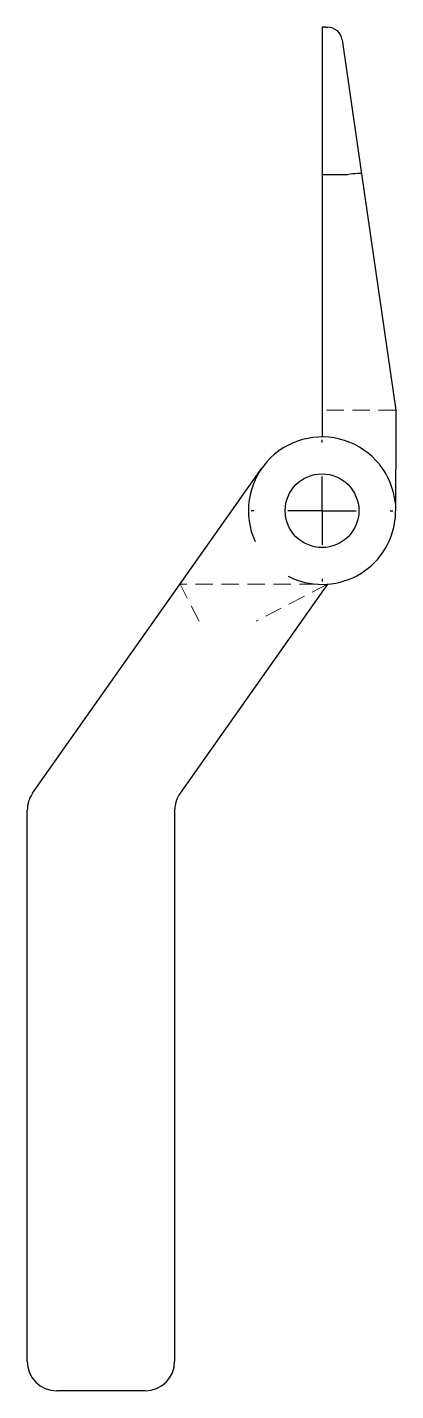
# Model space of a CAD drawing. Header units: millimetres. Extents: x 76 to 237, y 7 to 172.
# Drawn here: x 209.5 to 236.5, y 7 to 107 of the extents above.
import ezdxf

# ---------------------------------------------------------------- set-up
doc = ezdxf.new("R2010")
doc.units = ezdxf.units.MM
doc.linetypes.add('HIDDEN', pattern=[1.905, 1.27, -0.635])
doc.layers.add('10', color=7, linetype='Continuous')

# ---------------------------------------------------------------- blocks, each defined once
blk = doc.blocks.new('SW_CENTERMARKSYMBOL_0')
at = {"layer": '10', "color": 0}
for p, q in [((0, 5), (0, 5.204)), ((0, 0), (0, 2.5)), ((-5, 0), (-5.204, 0)), ((0, 0), (-2.5, 0)), ((0, 0), (0, -2.5)), ((0, 0), (2.5, 0)), ((5, 0), (5.204, 0)), ((0, -5), (0, -5.204))]:
    blk.add_line(p, q, dxfattribs=at)

msp = doc.modelspace()

# ---------------------------------------------------------------- linework, layer by layer
at = {"color": 7, "linetype": 'Continuous', "lineweight": 25}
for p, q in [((231.132, 107), (231.132, 96.185)), ((231.415, 107), (231.132, 107)), ((231.415, 107), (231.548, 107)), ((232.618, 106.073), (234.035, 96.259)), ((231.132, 96.185), (231.132, 76.953)), ((232.953, 96.185), (231.132, 96.185)), ((234.035, 96.259), (236.54, 78.909)), ((236.54, 78.909), (236.54, 74.556)), ((209.898, 50.823), (226.714, 74.663)), ((236.522, 74.556), (236.512, 72.092)), ((236.54, 74.556), (236.522, 74.556)), ((236.512, 72.092), (236.507, 70.956)), ((231.526, 66.153), (220.713, 50.823)), ((209.503, 9.166), (209.503, 49.577)), ((220.318, 49.577), (220.318, 9.166)), ((218.155, 7.003), (211.666, 7.003))]:
    msp.add_line(p, q, dxfattribs=at)
at = {"color": 7, "linetype": 'HIDDEN', "lineweight": 18}
for p, q in [((236.54, 78.909), (231.132, 78.909)), ((230.739, 66.153), (220.711, 66.153)), ((222.113, 63.449), (220.711, 66.153)), ((231.526, 66.153), (226.31, 63.449))]:
    msp.add_line(p, q, dxfattribs=at)
at = {"color": 7, "linetype": 'Continuous', "lineweight": 25}
msp.add_circle((231.132, 71.546), 2.704, dxfattribs=at)
for centre, radius, start, end in [((231.548, 105.919), 1.081, 8.21507, 90), ((231.132, 71.546), 5.407, 5.79946, 204.8023), ((231.132, 71.546), 5.407, 242.52252, 353.73529), ((211.666, 49.577), 2.163, 144.8023, 180), ((222.481, 49.577), 2.163, 144.8023, 180), ((211.666, 9.166), 2.163, 180, 270), ((218.155, 9.166), 2.163, 270, 0)]:
    msp.add_arc(centre, radius, start, end, dxfattribs=at)
for centre, major_axis, ratio, start_param, end_param in [((231.912, 103.395), (-1.065, 7.208), 0.148391, 3.11968, 3.140878), ((232.965, 96.105), (1.07, 0.155), 0.073826, 0, 1.549598)]:
    msp.add_ellipse(centre, major_axis=major_axis, ratio=ratio, start_param=start_param, end_param=end_param, dxfattribs=at)

# ---------------------------------------------------------------- block references
at = {"layer": '10'}
msp.add_blockref('SW_CENTERMARKSYMBOL_0', (231.132, 71.546), dxfattribs=at)

doc.saveas('drawing.dxf')
